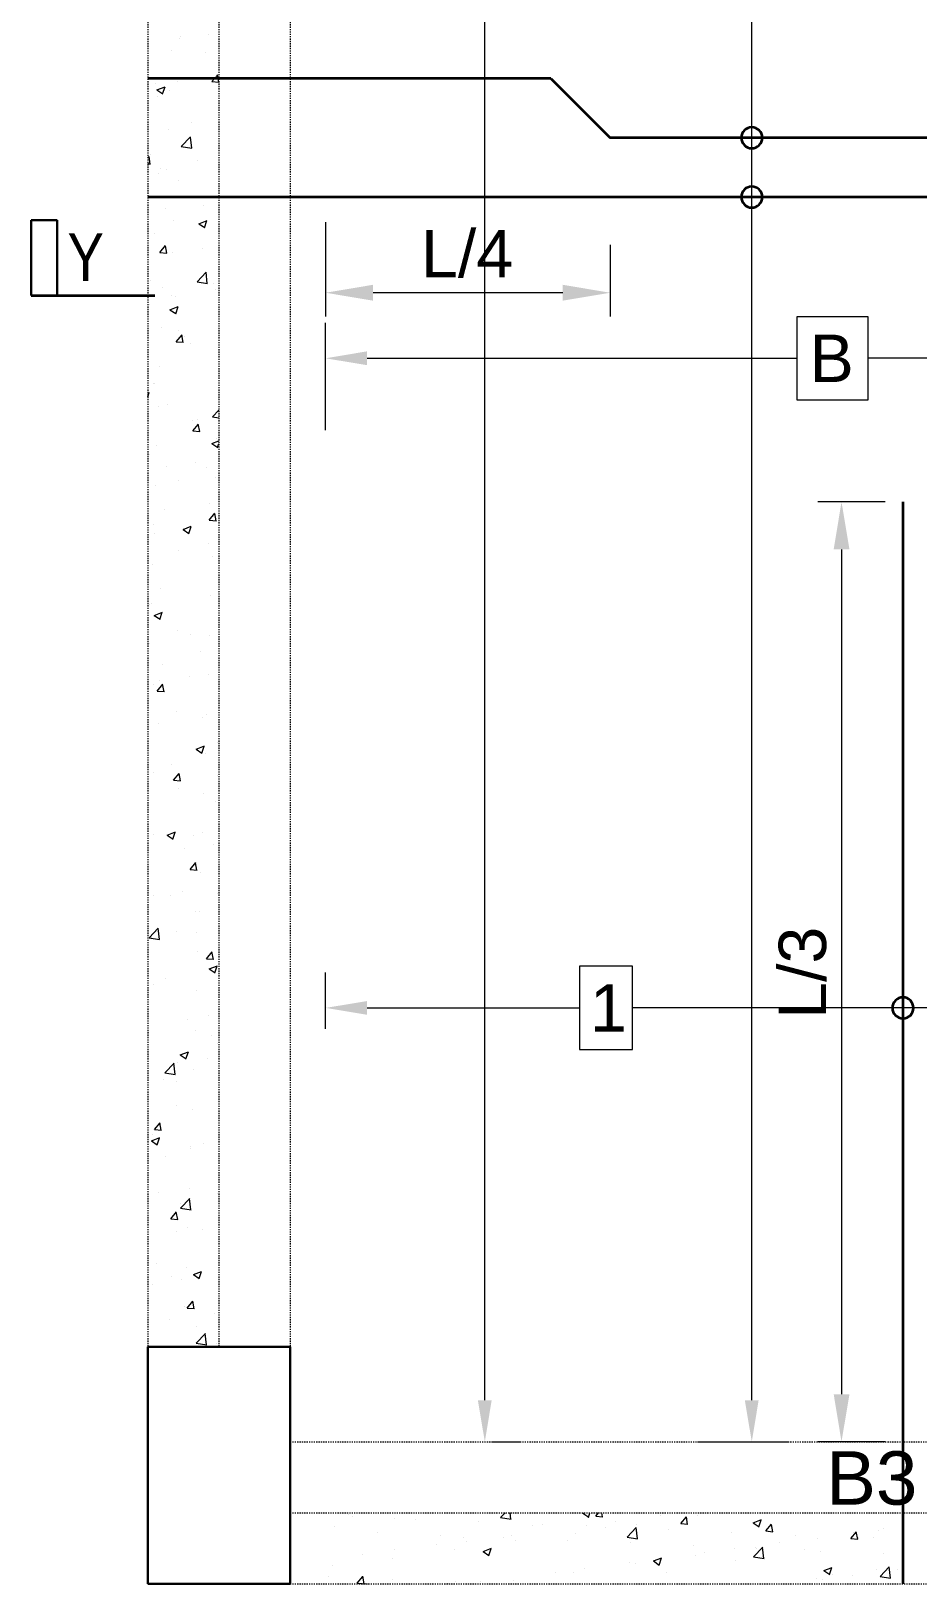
# Model space of a CAD drawing. Extents: x 52891 to 66536, y -48165 to -44533.
# Drawn here: x 65321.5 to 65396.3, y -45018.4 to -44887.4 of the extents above; entities that cross this region are included whole.
import ezdxf

# ---------------------------------------------------------------- set-up
doc = ezdxf.new("R2010")
doc.units = 0
doc.header["$MEASUREMENT"] = 0
doc.linetypes.add('DASHED2', pattern=[9.525, 6.35, -3.175])
doc.linetypes.add('HDR', pattern=[0.36, 0.1, -0.075, 0.11, -0.075])
for name, color, linetype, lineweight in [('beam', 20, 'DASHED2', 13), ('COLUMN', 1, 'Continuous', 40), ('DIM', 8, 'Continuous', 13), ('HA', 250, 'Continuous', 15), ('ROD', 1, 'Continuous', 35), ('TEXT 01', 7, 'Continuous', 13), ('WIN', 4, 'Continuous', 13)]:
    doc.layers.add(name, color=color, linetype=linetype, lineweight=lineweight)
doc.layers.add('PEN2', color=1, linetype='Continuous')
doc.styles.add('1-8', font='arial.ttf')
doc.styles.add('Arial', font='arial.ttf')
doc.styles.add('Ashraf', font='ARIALN.TTF')
doc.styles.add('DEA', font='arial.ttf')

# ---------------------------------------------------------------- blocks, each defined once
blk = doc.blocks.new('fgfg')
at = {"layer": 'COLUMN', "lineweight": 30}
for p, q in [((506108.63, -55076.11), (506088.63, -55076.11)), ((506088.63, -55076.11), (506088.63, -55088.11)), ((506108.63, -55088.11), (506108.63, -55076.11)), ((506088.63, -55088.11), (506108.63, -55088.11))]:
    blk.add_line(p, q, dxfattribs=at)

msp = doc.modelspace()

# ---------------------------------------------------------------- linework, layer by layer
at = {"layer": 'beam', "linetype": 'HDR', "lineweight": 20, "ltscale": 0.1}
for p, q in [((65331.37, -44776.67, -0.49), (65331.37, -45003.4, -0.49)), ((65343.37, -44776.67, -0.49), (65343.37, -44999.4, -0.49)), ((65343.37, -45006.4, -0.49), (65445.37, -45006.4, -0.49)), ((65343.37, -45018.4, -0.49), (65445.37, -45018.4, -0.49))]:
    msp.add_line(p, q, dxfattribs=at)
at = {"layer": 'DIM', "color": 253, "linetype": 'Continuous', "lineweight": 9}
for p, q in [((65359.8, -45002.9, -2.44), (65359.8, -44850.73, -2.44)), ((65382.32, -45002.9, -2.44), (65382.32, -44871.94, -2.44)), ((65392.13, -44911.54, -2.44), (65386.11, -44911.54, -2.44)), ((65386.11, -44911.54, -2.44), (65386.11, -44918.54, -2.44)), ((65392.13, -44918.54, -2.44), (65392.13, -44911.54, -2.44)), ((65346.37, -44921.1, -2.44), (65346.37, -44912.04, -2.44)), ((65349.87, -44915.04, -2.44), (65386.11, -44915.04, -2.44)), ((65438.87, -44915.04, -2.44), (65392.13, -44915.04, -2.44)), ((65386.11, -44918.54, -2.44), (65392.13, -44918.54, -2.44)), ((65372.26, -44966.31, -2.44), (65367.78, -44966.31, -2.44)), ((65367.78, -44966.31, -2.44), (65367.78, -44973.33, -2.44)), ((65372.26, -44973.33, -2.44), (65372.26, -44966.31, -2.44)), ((65346.37, -44971.59, -2.44), (65346.37, -44966.82, -2.44)), ((65349.87, -44969.82, -2.44), (65367.78, -44969.82, -2.44)), ((65438.87, -44969.82, -2.44), (65372.26, -44969.82, -2.44)), ((65367.78, -44973.33, -2.44), (65372.26, -44973.33, -2.44)), ((65360.43, -45006.4, -2.44), (65362.8, -45006.4, -2.44)), ((65377.74, -45006.4, -2.44), (65385.32, -45006.4, -2.44))]:
    msp.add_line(p, q, dxfattribs=at)
at = {"layer": 'DIM', "color": 252, "lineweight": 9}
for p, q in [((65346.37, -44903.55, -2.44), (65346.37, -44911.51, -2.44)), ((65370.37, -44905.47, -2.44), (65370.37, -44911.51, -2.44)), ((65366.37, -44909.51, -2.44), (65350.37, -44909.51, -2.44)), ((65393.57, -44927.15, -2.44), (65387.89, -44927.15, -2.44)), ((65389.89, -44931.15, -2.44), (65389.89, -45002.4, -2.44)), ((65393.57, -45006.4, -2.44), (65387.89, -45006.4, -2.44))]:
    msp.add_line(p, q, dxfattribs=at)
at = {"layer": 'DIM', "color": 252}
for points in [[(65350.37, -44908.84, -2.44), (65350.37, -44910.18, -2.44), (65346.37, -44909.51, -2.44)], [(65366.37, -44908.84, -2.44), (65366.37, -44910.18, -2.44), (65370.37, -44909.51, -2.44)], [(65389.23, -44931.15, -2.44), (65390.56, -44931.15, -2.44), (65389.89, -44927.15, -2.44)], [(65389.23, -45002.4, -2.44), (65390.56, -45002.4, -2.44), (65389.89, -45006.4, -2.44)]]:
    msp.add_solid(points, dxfattribs=at)
at = {"layer": 'DIM', "color": 253, "linetype": 'Continuous'}
for points in [[(65349.87, -44914.45, -2.44), (65349.87, -44915.62, -2.44), (65346.37, -44915.04, -2.44)], [(65349.87, -44969.24, -2.44), (65349.87, -44970.4, -2.44), (65346.37, -44969.82, -2.44)], [(65359.21, -45002.9, -2.44), (65360.38, -45002.9, -2.44), (65359.8, -45006.4, -2.44)], [(65381.73, -45002.9, -2.44), (65382.9, -45002.9, -2.44), (65382.32, -45006.4, -2.44)]]:
    msp.add_solid(points, dxfattribs=at)
at = {"layer": 'HA', "ltscale": 0.1}
for p, q in [((65334, -44888.06, -0.49), (65334, -44888.06, -0.49)), ((65334.14, -44887.9, -0.49), (65334.14, -44887.9, -0.49)), ((65336.51, -44887.73, -0.49), (65336.51, -44887.73, -0.49)), ((65333.34, -44889.11, -0.49), (65333.34, -44889.11, -0.49)), ((65336.25, -44889.24, -0.49), (65336.25, -44889.24, -0.49)), ((65331.37, -44892, -0.49), (65331.37, -44892, -0.49)), ((65331.99, -44891.86, -0.49), (65331.99, -44891.86, -0.49)), ((65333.88, -44891.67, -0.49), (65333.88, -44891.67, -0.49)), ((65336.78, -44891.7, -0.49), (65337.27, -44891.13, -0.49)), ((65336.78, -44891.7, -0.49), (65337.37, -44891.75, -0.49)), ((65337.37, -44891.76, -0.49), (65337.25, -44891.14, -0.49)), ((65332.13, -44892.41, -0.49), (65332.83, -44892.14, -0.49)), ((65332.13, -44892.41, -0.49), (65332.63, -44892.74, -0.49)), ((65332.15, -44892.98, -0.49), (65332.15, -44892.98, -0.49)), ((65332.62, -44892.75, -0.49), (65332.82, -44892.15, -0.49)), ((65333.22, -44892.44, -0.49), (65333.22, -44892.44, -0.49)), ((65333.1, -44895.77, -0.49), (65333.1, -44895.77, -0.49)), ((65335.03, -44895.12, -0.49), (65335.03, -44895.12, -0.49)), ((65334.19, -44897.18, -0.49), (65334.97, -44896.37, -0.49)), ((65334.19, -44897.18, -0.49), (65335.08, -44897.32, -0.49)), ((65335.07, -44897.33, -0.49), (65334.96, -44896.38, -0.49)), ((65331.37, -44898.15, -0.49), (65331.48, -44898.02, -0.49)), ((65331.37, -44898.63, -0.49), (65331.6, -44898.65, -0.49)), ((65331.58, -44898.66, -0.49), (65331.47, -44898.03, -0.49)), ((65331.58, -44897.83, -0.49), (65331.58, -44897.83, -0.49)), ((65335.54, -44898.32, -0.49), (65335.54, -44898.32, -0.49)), ((65332.31, -44899.44, -0.49), (65332.31, -44899.44, -0.49)), ((65332.4, -44899.06, -0.49), (65332.4, -44899.06, -0.49)), ((65332.97, -44899.1, -0.49), (65332.97, -44899.1, -0.49)), ((65333.98, -44900.02, -0.49), (65333.98, -44900.02, -0.49)), ((65332.85, -44902.43, -0.49), (65332.85, -44902.43, -0.49)), ((65336.09, -44902.18, -0.49), (65336.09, -44902.18, -0.49)), ((65333.55, -44903.4, -0.49), (65333.55, -44903.4, -0.49)), ((65335.67, -44903.69, -0.49), (65336.37, -44903.42, -0.49)), ((65335.67, -44903.69, -0.49), (65336.17, -44904.02, -0.49)), ((65336.15, -44904.03, -0.49), (65336.35, -44903.43, -0.49)), ((65331.96, -44904.52, -0.49), (65331.96, -44904.52, -0.49)), ((65332.39, -44906.12, -0.49), (65332.87, -44905.54, -0.49)), ((65332.39, -44906.12, -0.49), (65332.98, -44906.17, -0.49)), ((65332.73, -44905.76, -0.49), (65332.73, -44905.76, -0.49)), ((65332.97, -44906.18, -0.49), (65332.86, -44905.55, -0.49)), ((65333.46, -44906.12, -0.49), (65333.46, -44906.12, -0.49)), ((65335.96, -44905.79, -0.49), (65335.96, -44905.79, -0.49)), ((65335.52, -44908.58, -0.49), (65336.3, -44907.77, -0.49)), ((65336.39, -44908.72, -0.49), (65336.28, -44907.77, -0.49)), ((65331.61, -44908.51, -0.49), (65331.61, -44908.51, -0.49)), ((65332.61, -44909.08, -0.49), (65332.61, -44909.08, -0.49)), ((65335.52, -44908.58, -0.49), (65336.41, -44908.72, -0.49)), ((65336.94, -44908.74, -0.49), (65336.94, -44908.74, -0.49)), ((65333.33, -44909.74, -0.49), (65333.33, -44909.74, -0.49)), ((65333.72, -44909.86, -0.49), (65333.72, -44909.86, -0.49)), ((65337.12, -44909.24, -0.49), (65337.12, -44909.24, -0.49)), ((65331.55, -44910.49, -0.49), (65331.55, -44910.49, -0.49)), ((65333.24, -44910.94, -0.49), (65333.94, -44910.67, -0.49)), ((65333.24, -44910.94, -0.49), (65333.73, -44911.27, -0.49)), ((65333.72, -44911.28, -0.49), (65333.92, -44910.68, -0.49)), ((65332.49, -44912.41, -0.49), (65332.49, -44912.41, -0.49)), ((65333.95, -44912.68, -0.49), (65333.95, -44912.68, -0.49)), ((65333.77, -44913.64, -0.49), (65334.26, -44913.06, -0.49)), ((65333.77, -44913.64, -0.49), (65334.37, -44913.69, -0.49)), ((65334.36, -44913.7, -0.49), (65334.24, -44913.07, -0.49)), ((65334.48, -44913.18, -0.49), (65334.48, -44913.18, -0.49)), ((65334.96, -44913.82, -0.49), (65334.96, -44913.82, -0.49)), ((65332.37, -44915.74, -0.49), (65332.37, -44915.74, -0.49)), ((65331.37, -44917.97, -0.49), (65331.5, -44917.92, -0.49)), ((65331.37, -44918.28, -0.49), (65331.49, -44917.93, -0.49)), ((65331.85, -44917.13, -0.49), (65331.85, -44917.13, -0.49)), ((65331.93, -44917.18, -0.49), (65331.93, -44917.18, -0.49)), ((65332.25, -44919.07, -0.49), (65332.25, -44919.07, -0.49)), ((65333.01, -44918.93, -0.49), (65333.01, -44918.93, -0.49)), ((65336.84, -44919.97, -0.49), (65337.37, -44919.42, -0.49)), ((65337.3, -44918.43, -0.49), (65337.3, -44918.43, -0.49)), ((65335.12, -44920.27, -0.49), (65335.12, -44920.27, -0.49)), ((65335.16, -44921.16, -0.49), (65335.64, -44920.59, -0.49)), ((65335.54, -44920.24, -0.49), (65335.54, -44920.24, -0.49)), ((65335.75, -44921.22, -0.49), (65335.63, -44920.6, -0.49)), ((65336.84, -44919.97, -0.49), (65337.37, -44920.06, -0.49)), ((65335.16, -44921.16, -0.49), (65335.76, -44921.21, -0.49)), ((65336.77, -44922.22, -0.49), (65337.37, -44921.99, -0.49)), ((65337.17, -44921.76, -0.49), (65337.17, -44921.76, -0.49)), ((65337.25, -44922.56, -0.49), (65337.37, -44922.21, -0.49)), ((65337.35, -44922.15, -0.49), (65337.35, -44922.15, -0.49)), ((65331.52, -44923.15, -0.49), (65331.52, -44923.15, -0.49)), ((65332.12, -44922.4, -0.49), (65332.12, -44922.4, -0.49)), ((65336.77, -44922.22, -0.49), (65337.27, -44922.55, -0.49)), ((65332.91, -44924.18, -0.49), (65332.91, -44924.18, -0.49)), ((65335.41, -44923.85, -0.49), (65335.41, -44923.85, -0.49)), ((65336.36, -44924.24, -0.49), (65336.36, -44924.24, -0.49)), ((65332, -44925.73, -0.49), (65332, -44925.73, -0.49)), ((65333.92, -44925.35, -0.49), (65333.92, -44925.35, -0.49)), ((65337.05, -44925.09, -0.49), (65337.05, -44925.09, -0.49)), ((65336.57, -44927.3, -0.49), (65336.57, -44927.3, -0.49)), ((65332.78, -44927.8, -0.49), (65332.78, -44927.8, -0.49)), ((65336.55, -44928.68, -0.49), (65337.03, -44928.11, -0.49)), ((65336.55, -44928.68, -0.49), (65337.15, -44928.74, -0.49)), ((65336.93, -44928.42, -0.49), (65336.93, -44928.42, -0.49)), ((65337.13, -44928.74, -0.49), (65337.02, -44928.12, -0.49)), ((65331.88, -44929.06, -0.49), (65331.88, -44929.06, -0.49)), ((65331.9, -44929.85, -0.49), (65331.9, -44929.85, -0.49)), ((65334.34, -44929.47, -0.49), (65335.04, -44929.2, -0.49)), ((65334.34, -44929.47, -0.49), (65334.84, -44929.8, -0.49)), ((65334.41, -44929.35, -0.49), (65334.41, -44929.35, -0.49)), ((65334.82, -44929.81, -0.49), (65335.02, -44929.21, -0.49)), ((65333.94, -44931.24, -0.49), (65333.94, -44931.24, -0.49)), ((65336.52, -44930.69, -0.49), (65336.52, -44930.69, -0.49)), ((65331.76, -44932.39, -0.49), (65331.76, -44932.39, -0.49)), ((65336.81, -44931.75, -0.49), (65336.81, -44931.75, -0.49)), ((65332.42, -44934.43, -0.49), (65332.42, -44934.43, -0.49)), ((65336.69, -44935.08, -0.49), (65336.69, -44935.08, -0.49)), ((65337.32, -44934.81, -0.49), (65337.32, -44934.81, -0.49)), ((65331.49, -44935.81, -0.49), (65331.49, -44935.81, -0.49)), ((65331.64, -44935.72, -0.49), (65331.64, -44935.72, -0.49)), ((65331.9, -44936.72, -0.49), (65332.6, -44936.45, -0.49)), ((65332.39, -44937.06, -0.49), (65332.59, -44936.46, -0.49)), ((65331.9, -44936.72, -0.49), (65332.4, -44937.05, -0.49)), ((65331.52, -44939.05, -0.49), (65331.52, -44939.05, -0.49)), ((65333.89, -44938.01, -0.49), (65333.89, -44938.01, -0.49)), ((65334.99, -44938.3, -0.49), (65334.99, -44938.3, -0.49)), ((65336.57, -44938.41, -0.49), (65336.57, -44938.41, -0.49)), ((65335.81, -44939.77, -0.49), (65335.81, -44939.77, -0.49)), ((65332.58, -44940.89, -0.49), (65332.58, -44940.89, -0.49)), ((65336.45, -44941.73, -0.49), (65336.45, -44941.73, -0.49)), ((65331.39, -44942.37, -0.49), (65331.39, -44942.37, -0.49)), ((65331.87, -44942.51, -0.49), (65331.87, -44942.51, -0.49)), ((65332.15, -44943.1, -0.49), (65332.63, -44942.52, -0.49)), ((65332.15, -44943.1, -0.49), (65332.75, -44943.15, -0.49)), ((65332.36, -44942.24, -0.49), (65332.36, -44942.24, -0.49)), ((65332.74, -44943.16, -0.49), (65332.62, -44942.53, -0.49)), ((65334.86, -44941.91, -0.49), (65334.86, -44941.91, -0.49)), ((65333.82, -44944.85, -0.49), (65333.82, -44944.85, -0.49)), ((65336.02, -44945.36, -0.49), (65336.02, -44945.36, -0.49)), ((65336.32, -44945.06, -0.49), (65336.32, -44945.06, -0.49)), ((65332.23, -44945.86, -0.49), (65332.23, -44945.86, -0.49)), ((65335.44, -44948, -0.49), (65336.14, -44947.73, -0.49)), ((65335.44, -44948, -0.49), (65335.94, -44948.33, -0.49)), ((65335.92, -44948.34, -0.49), (65336.13, -44947.74, -0.49)), ((65336.2, -44948.39, -0.49), (65336.2, -44948.39, -0.49)), ((65337.29, -44947.48, -0.49), (65337.29, -44947.48, -0.49)), ((65331.46, -44948.48, -0.49), (65331.46, -44948.48, -0.49)), ((65333.39, -44949.3, -0.49), (65333.39, -44949.3, -0.49)), ((65331.87, -44949.96, -0.49), (65331.87, -44949.96, -0.49)), ((65333.54, -44950.62, -0.49), (65334.02, -44950.05, -0.49)), ((65333.54, -44950.62, -0.49), (65334.14, -44950.67, -0.49)), ((65333.86, -44950.67, -0.49), (65333.86, -44950.67, -0.49)), ((65334.12, -44950.68, -0.49), (65334.01, -44950.06, -0.49)), ((65337.21, -44950.19, -0.49), (65337.21, -44950.19, -0.49)), ((65333.98, -44951.3, -0.49), (65333.98, -44951.3, -0.49)), ((65336.08, -44951.72, -0.49), (65336.08, -44951.72, -0.49)), ((65337.08, -44952.42, -0.49), (65337.08, -44952.42, -0.49)), ((65331.85, -44955.17, -0.49), (65331.85, -44955.17, -0.49)), ((65333.01, -44955.25, -0.49), (65333.71, -44954.98, -0.49)), ((65333.01, -44955.25, -0.49), (65333.5, -44955.58, -0.49)), ((65333.49, -44955.59, -0.49), (65333.69, -44954.99, -0.49)), ((65335.22, -44955.27, -0.49), (65335.22, -44955.27, -0.49)), ((65335.96, -44955.05, -0.49), (65335.96, -44955.05, -0.49)), ((65336.95, -44956.03, -0.49), (65336.95, -44956.03, -0.49)), ((65334.44, -44956.36, -0.49), (65334.44, -44956.36, -0.49)), ((65334.93, -44958.14, -0.49), (65335.41, -44957.57, -0.49)), ((65334.93, -44958.14, -0.49), (65335.52, -44958.2, -0.49)), ((65335.51, -44958.2, -0.49), (65335.39, -44957.58, -0.49)), ((65335.84, -44958.38, -0.49), (65335.84, -44958.38, -0.49)), ((65334.32, -44959.97, -0.49), (65334.32, -44959.97, -0.49)), ((65337.26, -44960.14, -0.49), (65337.26, -44960.14, -0.49)), ((65331.43, -44961.14, -0.49), (65331.43, -44961.14, -0.49)), ((65331.81, -44960.3, -0.49), (65331.81, -44960.3, -0.49)), ((65333.28, -44960.38, -0.49), (65333.28, -44960.38, -0.49)), ((65335.38, -44961.72, -0.49), (65335.38, -44961.72, -0.49)), ((65335.72, -44961.71, -0.49), (65335.72, -44961.71, -0.49)), ((65331.47, -44963.91, -0.49), (65332.25, -44963.09, -0.49)), ((65331.47, -44963.91, -0.49), (65332.36, -44964.04, -0.49)), ((65331.69, -44963.92, -0.49), (65331.69, -44963.92, -0.49)), ((65332.35, -44964.05, -0.49), (65332.24, -44963.1, -0.49)), ((65333.83, -44963.34, -0.49), (65333.83, -44963.34, -0.49)), ((65335.47, -44963.42, -0.49), (65335.47, -44963.42, -0.49)), ((65335.59, -44965.04, -0.49), (65335.59, -44965.04, -0.49)), ((65336.31, -44965.67, -0.49), (65336.8, -44965.09, -0.49)), ((65336.9, -44965.73, -0.49), (65336.78, -44965.1, -0.49)), ((65336.31, -44965.67, -0.49), (65336.91, -44965.72, -0.49)), ((65336.54, -44966.53, -0.49), (65337.24, -44966.26, -0.49)), ((65336.54, -44966.53, -0.49), (65337.04, -44966.86, -0.49)), ((65336.62, -44965.69, -0.49), (65336.62, -44965.69, -0.49)), ((65337.03, -44966.87, -0.49), (65337.23, -44966.27, -0.49)), ((65331.82, -44967.84, -0.49), (65331.82, -44967.84, -0.49)), ((65332.84, -44967.36, -0.49), (65332.84, -44967.36, -0.49)), ((65335.47, -44968.37, -0.49), (65335.47, -44968.37, -0.49)), ((65336.53, -44970.48, -0.49), (65336.53, -44970.48, -0.49)), ((65331.45, -44971.92, -0.49), (65331.45, -44971.92, -0.49)), ((65334.68, -44970.8, -0.49), (65334.68, -44970.8, -0.49)), ((65335.35, -44971.69, -0.49), (65335.35, -44971.69, -0.49)), ((65336.78, -44972.14, -0.49), (65336.78, -44972.14, -0.49)), ((65337.23, -44972.8, -0.49), (65337.23, -44972.8, -0.49)), ((65331.4, -44973.8, -0.49), (65331.4, -44973.8, -0.49)), ((65332.8, -44975.3, -0.49), (65333.58, -44974.49, -0.49)), ((65333.68, -44975.44, -0.49), (65333.57, -44974.49, -0.49)), ((65333.9, -44974.42, -0.49), (65333.9, -44974.42, -0.49)), ((65334.11, -44973.78, -0.49), (65334.81, -44973.51, -0.49)), ((65334.11, -44973.78, -0.49), (65334.61, -44974.11, -0.49)), ((65334.59, -44974.12, -0.49), (65334.8, -44973.52, -0.49)), ((65336.4, -44974.09, -0.49), (65336.4, -44974.09, -0.49)), ((65332.69, -44975.88, -0.49), (65332.69, -44975.88, -0.49)), ((65332.8, -44975.3, -0.49), (65333.69, -44975.44, -0.49)), ((65335.23, -44975.02, -0.49), (65335.23, -44975.02, -0.49)), ((65333.8, -44976, -0.49), (65333.8, -44976, -0.49)), ((65333.77, -44978.04, -0.49), (65333.77, -44978.04, -0.49)), ((65335.11, -44978.35, -0.49), (65335.11, -44978.35, -0.49)), ((65331.92, -44980.08, -0.49), (65332.4, -44979.51, -0.49)), ((65332.5, -44980.14, -0.49), (65332.38, -44979.52, -0.49)), ((65331.68, -44981.03, -0.49), (65332.38, -44980.76, -0.49)), ((65331.68, -44981.03, -0.49), (65332.17, -44981.36, -0.49)), ((65331.79, -44980.5, -0.49), (65331.79, -44980.5, -0.49)), ((65331.92, -44980.08, -0.49), (65332.51, -44980.13, -0.49)), ((65332.16, -44981.37, -0.49), (65332.36, -44980.77, -0.49)), ((65332.85, -44982.33, -0.49), (65332.85, -44982.33, -0.49)), ((65334.93, -44981.48, -0.49), (65334.93, -44981.48, -0.49)), ((65334.99, -44981.68, -0.49), (65334.99, -44981.68, -0.49)), ((65336.08, -44981.22, -0.49), (65336.08, -44981.22, -0.49)), ((65334.86, -44985.01, -0.49), (65334.86, -44985.01, -0.49)), ((65332.3, -44985.42, -0.49), (65332.3, -44985.42, -0.49)), ((65334.09, -44986.3, -0.49), (65334.09, -44986.3, -0.49)), ((65334.13, -44986.7, -0.49), (65334.91, -44985.89, -0.49)), ((65335, -44986.84, -0.49), (65334.89, -44985.89, -0.49)), ((65337.21, -44985.47, -0.49), (65337.21, -44985.47, -0.49)), ((65331.37, -44986.47, -0.49), (65331.37, -44986.47, -0.49)), ((65333.3, -44987.6, -0.49), (65333.79, -44987.03, -0.49)), ((65333.3, -44987.6, -0.49), (65333.9, -44987.66, -0.49)), ((65333.89, -44987.66, -0.49), (65333.77, -44987.04, -0.49)), ((65334.13, -44986.7, -0.49), (65335.02, -44986.84, -0.49)), ((65333.77, -44988.66, -0.49), (65333.77, -44988.66, -0.49)), ((65334.74, -44988.34, -0.49), (65334.74, -44988.34, -0.49)), ((65335.98, -44988.54, -0.49), (65335.98, -44988.54, -0.49)), ((65332.14, -44991.41, -0.49), (65332.14, -44991.41, -0.49)), ((65333.35, -44992.48, -0.49), (65333.35, -44992.48, -0.49)), ((65334.25, -44992.75, -0.49), (65334.25, -44992.75, -0.49)), ((65334.62, -44991.67, -0.49), (65334.62, -44991.67, -0.49)), ((65335.21, -44992.31, -0.49), (65335.91, -44992.04, -0.49)), ((65335.21, -44992.31, -0.49), (65335.71, -44992.64, -0.49)), ((65335.7, -44992.65, -0.49), (65335.9, -44992.05, -0.49)), ((65335.85, -44992.15, -0.49), (65335.85, -44992.15, -0.49)), ((65331.76, -44993.16, -0.49), (65331.76, -44993.16, -0.49)), ((65334.5, -44995, -0.49), (65334.5, -44995, -0.49)), ((65334.69, -44995.13, -0.49), (65335.17, -44994.55, -0.49)), ((65334.69, -44995.13, -0.49), (65335.29, -44995.18, -0.49)), ((65335.28, -44995.19, -0.49), (65335.16, -44994.56, -0.49)), ((65333.22, -44996.1, -0.49), (65333.22, -44996.1, -0.49)), ((65335.49, -44996.72, -0.49), (65335.49, -44996.72, -0.49)), ((65337.01, -44995.6, -0.49), (65337.01, -44995.6, -0.49)), ((65335.45, -44998.09, -0.49), (65336.23, -44997.28, -0.49)), ((65335.45, -44998.09, -0.49), (65336.34, -44998.23, -0.49)), ((65336.33, -44998.24, -0.49), (65336.22, -44997.29, -0.49)), ((65337.18, -44998.13, -0.49), (65337.18, -44998.13, -0.49)), ((65334.38, -44998.33, -0.49), (65334.38, -44998.33, -0.49)), ((65348.28, -45012.5, -0.49), (65348.28, -45012.5, -0.49)), ((65361.12, -45012.8, -0.49), (65361.51, -45012.4, -0.49)), ((65362, -45012.94, -0.49), (65361.93, -45012.4, -0.49)), ((65368.06, -45012.44, -0.49), (65368.17, -45012.4, -0.49)), ((65368.06, -45012.44, -0.49), (65368.56, -45012.77, -0.49)), ((65368.54, -45012.78, -0.49), (65368.67, -45012.4, -0.49)), ((65369.16, -45012.68, -0.49), (65369.39, -45012.4, -0.49)), ((65369.74, -45012.74, -0.49), (65369.68, -45012.4, -0.49)), ((65369.69, -45012.48, -0.49), (65369.69, -45012.48, -0.49)), ((65347.1, -45013.52, -0.49), (65347.1, -45013.52, -0.49)), ((65348.62, -45012.7, -0.49), (65348.62, -45012.7, -0.49)), ((65352.15, -45012.88, -0.49), (65352.15, -45012.88, -0.49)), ((65353.96, -45012.92, -0.49), (65353.96, -45012.92, -0.49)), ((65359.3, -45013.15, -0.49), (65359.3, -45013.15, -0.49)), ((65361.12, -45012.8, -0.49), (65362.01, -45012.94, -0.49)), ((65363.86, -45013.48, -0.49), (65363.86, -45013.48, -0.49)), ((65364.63, -45013.37, -0.49), (65364.63, -45013.37, -0.49)), ((65368.36, -45013.45, -0.49), (65368.36, -45013.45, -0.49)), ((65369.16, -45012.68, -0.49), (65369.75, -45012.73, -0.49)), ((65369.97, -45013.6, -0.49), (65369.97, -45013.6, -0.49)), ((65370.86, -45013.12, -0.49), (65370.86, -45013.12, -0.49)), ((65371.8, -45014.46, -0.49), (65372.57, -45013.64, -0.49)), ((65372.67, -45014.6, -0.49), (65372.56, -45013.65, -0.49)), ((65372.6, -45013.36, -0.49), (65372.6, -45013.36, -0.49)), ((65374.65, -45012.62, -0.49), (65374.65, -45012.62, -0.49)), ((65375.31, -45013.83, -0.49), (65375.31, -45013.83, -0.49)), ((65376.33, -45013.31, -0.49), (65376.81, -45012.73, -0.49)), ((65376.33, -45013.31, -0.49), (65376.93, -45013.36, -0.49)), ((65376.91, -45013.37, -0.49), (65376.8, -45012.74, -0.49)), ((65377.74, -45012.66, -0.49), (65377.74, -45012.66, -0.49)), ((65382.43, -45013.24, -0.49), (65383.13, -45012.97, -0.49)), ((65382.43, -45013.24, -0.49), (65382.93, -45013.57, -0.49)), ((65382.91, -45013.58, -0.49), (65383.12, -45012.98, -0.49)), ((65383.5, -45013.93, -0.49), (65383.98, -45013.36, -0.49)), ((65384.09, -45014, -0.49), (65383.97, -45013.37, -0.49)), ((65393.45, -45013.75, -0.49), (65393.45, -45013.75, -0.49)), ((65350.73, -45014.04, -0.49), (65350.73, -45014.04, -0.49)), ((65355.75, -45015.11, -0.49), (65355.75, -45015.11, -0.49)), ((65356.07, -45014.27, -0.49), (65356.07, -45014.27, -0.49)), ((65358.03, -45014.48, -0.49), (65358.03, -45014.48, -0.49)), ((65358.26, -45014.78, -0.49), (65358.26, -45014.78, -0.49)), ((65361.41, -45014.49, -0.49), (65361.41, -45014.49, -0.49)), ((65362.04, -45014.28, -0.49), (65362.04, -45014.28, -0.49)), ((65362.36, -45014.75, -0.49), (65362.36, -45014.75, -0.49)), ((65366.74, -45014.72, -0.49), (65366.74, -45014.72, -0.49)), ((65367.41, -45014.11, -0.49), (65367.41, -45014.11, -0.49)), ((65371.8, -45014.46, -0.49), (65372.68, -45014.59, -0.49)), ((65372.08, -45014.94, -0.49), (65372.08, -45014.94, -0.49)), ((65377.42, -45015.17, -0.49), (65377.42, -45015.17, -0.49)), ((65380.65, -45014.05, -0.49), (65380.65, -45014.05, -0.49)), ((65383.5, -45013.93, -0.49), (65384.1, -45013.99, -0.49)), ((65384.63, -45014.91, -0.49), (65384.63, -45014.91, -0.49)), ((65385.99, -45014.28, -0.49), (65385.99, -45014.28, -0.49)), ((65387.86, -45014.6, -0.49), (65387.86, -45014.6, -0.49)), ((65390.67, -45014.56, -0.49), (65391.16, -45013.99, -0.49)), ((65390.67, -45014.56, -0.49), (65391.27, -45014.61, -0.49)), ((65390.94, -45014.08, -0.49), (65390.94, -45014.08, -0.49)), ((65391.26, -45014.62, -0.49), (65391.14, -45014, -0.49)), ((65391.33, -45014.5, -0.49), (65391.33, -45014.5, -0.49)), ((65392.6, -45014.44, -0.49), (65392.6, -45014.44, -0.49)), ((65392.99, -45013.89, -0.49), (65392.99, -45013.89, -0.49)), ((65349.44, -45015.94, -0.49), (65349.44, -45015.94, -0.49)), ((65352.03, -45016.21, -0.49), (65352.03, -45016.21, -0.49)), ((65352.19, -45015.49, -0.49), (65352.19, -45015.49, -0.49)), ((65357.22, -45015.46, -0.49), (65357.22, -45015.46, -0.49)), ((65359.66, -45015.66, -0.49), (65360.36, -45015.39, -0.49)), ((65359.66, -45015.66, -0.49), (65360.15, -45016, -0.49)), ((65360.14, -45016.01, -0.49), (65360.34, -45015.4, -0.49)), ((65374.03, -45016.46, -0.49), (65374.73, -45016.19, -0.49)), ((65374.03, -45016.46, -0.49), (65374.52, -45016.8, -0.49)), ((65374.51, -45016.81, -0.49), (65374.71, -45016.2, -0.49)), ((65377.61, -45015.99, -0.49), (65377.61, -45015.99, -0.49)), ((65378.34, -45015.74, -0.49), (65378.34, -45015.74, -0.49)), ((65380.84, -45015.41, -0.49), (65380.84, -45015.41, -0.49)), ((65380.94, -45016.45, -0.49), (65380.94, -45016.45, -0.49)), ((65382.47, -45016.11, -0.49), (65383.25, -45015.3, -0.49)), ((65382.47, -45016.11, -0.49), (65383.36, -45016.25, -0.49)), ((65382.66, -45015.35, -0.49), (65382.66, -45015.35, -0.49)), ((65382.76, -45015.39, -0.49), (65382.76, -45015.39, -0.49)), ((65383.34, -45016.25, -0.49), (65383.23, -45015.3, -0.49)), ((65386.77, -45015.45, -0.49), (65386.77, -45015.45, -0.49)), ((65388.1, -45015.62, -0.49), (65388.1, -45015.62, -0.49)), ((65393.43, -45015.85, -0.49), (65393.43, -45015.85, -0.49)), ((65346.63, -45017.78, -0.49), (65346.63, -45017.78, -0.49)), ((65346.98, -45016.85, -0.49), (65346.98, -45016.85, -0.49)), ((65349.03, -45018.32, -0.49), (65349.5, -45017.76, -0.49)), ((65349.61, -45018.38, -0.49), (65349.5, -45017.75, -0.49)), ((65365.73, -45017.4, -0.49), (65365.73, -45017.4, -0.49)), ((65367.29, -45017.44, -0.49), (65367.29, -45017.44, -0.49)), ((65368.23, -45017.07, -0.49), (65368.23, -45017.07, -0.49)), ((65372.02, -45016.57, -0.49), (65372.02, -45016.57, -0.49)), ((65372.48, -45016.69, -0.49), (65372.48, -45016.69, -0.49)), ((65375.11, -45017.45, -0.49), (65375.11, -45017.45, -0.49)), ((65388.4, -45017.26, -0.49), (65389.1, -45017, -0.49)), ((65388.4, -45017.26, -0.49), (65388.9, -45017.6, -0.49)), ((65388.88, -45017.61, -0.49), (65389.08, -45017, -0.49)), ((65389.17, -45017.64, -0.49), (65389.17, -45017.64, -0.49)), ((65390.81, -45017.69, -0.49), (65390.81, -45017.69, -0.49)), ((65392.87, -45017.22, -0.49), (65392.87, -45017.22, -0.49)), ((65393.14, -45017.77, -0.49), (65393.92, -45016.95, -0.49)), ((65393.14, -45017.77, -0.49), (65394.03, -45017.9, -0.49)), ((65394.01, -45017.91, -0.49), (65393.9, -45016.96, -0.49)), ((65394.6, -45017.19, -0.49), (65394.6, -45017.19, -0.49)), ((65395, -45016.64, -0.49), (65395, -45016.64, -0.49)), ((65349.03, -45018.32, -0.49), (65349.91, -45018.4, -0.49)), ((65351.97, -45018.01, -0.49), (65351.97, -45018.01, -0.49)), ((65356.66, -45018.4, -0.49), (65356.68, -45018.37, -0.49)), ((65356.67, -45018.4, -0.49), (65356.67, -45018.38, -0.49)), ((65357.31, -45018.23, -0.49), (65357.31, -45018.23, -0.49)), ((65359.41, -45018.23, -0.49), (65359.41, -45018.23, -0.49)), ((65362.23, -45018.08, -0.49), (65362.23, -45018.08, -0.49)), ((65387.74, -45017.93, -0.49), (65387.74, -45017.93, -0.49)), ((65388.31, -45018.02, -0.49), (65388.31, -45018.02, -0.49))]:
    msp.add_line(p, q, dxfattribs=at)
at = {"layer": 'ROD', "ltscale": 2}
for p, q in [((65365.37, -44891.44, -0.49), (65331.37, -44891.44, -1.23)), ((65365.37, -44891.44, -0.49), (65370.37, -44896.44, -0.49)), ((65418.37, -44896.44, -0.49), (65370.37, -44896.44, -0.49)), ((65457.37, -44901.44, -2.44), (65331.37, -44901.44, -2.44)), ((65395.07, -44927.15, -0.49), (65395.07, -45018.4, -2.11))]:
    msp.add_line(p, q, dxfattribs=at)
at = {"layer": 'ROD', "color": 3, "lineweight": 30}
for p, q in [((65323.71, -44903.4, -4.54), (65321.52, -44903.4, -4.54)), ((65321.52, -44903.4, -4.54), (65321.52, -44909.73, -4.54)), ((65323.71, -44909.73, -4.54), (65323.71, -44903.4, -4.54)), ((65321.52, -44909.73, -4.54), (65323.71, -44909.73, -4.54))]:
    msp.add_line(p, q, dxfattribs=at)
at = {"layer": 'ROD', "color": 2}
msp.add_line((65321.52, -44909.73, -4.54), (65331.95, -44909.73, -4.54), dxfattribs=at)
at = {"layer": 'ROD', "color": 4, "ltscale": 0.5}
for centre, start, end in [((65382.32, -44896.44, -2.44), 0, 180), ((65382.32, -44896.44, -2.44), 180, 0), ((65382.32, -44901.44, -2.44), 0, 180), ((65382.32, -44901.44, -2.44), 180, 0), ((65395.07, -44969.82, -2.44), 0, 180), ((65395.07, -44969.82, -2.44), 180, 0)]:
    msp.add_arc(centre, 0.887, start, end, dxfattribs=at)
at = {"layer": 'WIN', "linetype": 'HDR', "lineweight": 20, "ltscale": 0.1}
for p, q in [((65337.37, -44776.67, -0.49), (65337.37, -44998.4, -0.49)), ((65343.37, -45012.4, -0.49), (65445.37, -45012.4, -0.49))]:
    msp.add_line(p, q, dxfattribs=at)

# ---------------------------------------------------------------- block references
at = {"layer": 'PEN2', "rotation": 90}
msp.add_blockref('fgfg', (10255.26, -551107.03, -0.49), dxfattribs=at)

# ---------------------------------------------------------------- texts
at = {"layer": 'DIM'}
for s, style, p in [('Y', 'Ashraf', (65324.6, -44908.51, -4.54)), ('L/4', 'Arial', (65354.42, -44908.21, -2.44))]:
    msp.add_text(s, height=4, dxfattribs=dict(at, style=style)).set_placement(p)
at = {"layer": 'DIM', "color": 32, "style": 'DEA'}
for s, p in [('B', (65387.2, -44917.04, -2.44)), ('1', (65368.68, -44971.82, -2.44))]:
    msp.add_text(s, height=4, dxfattribs=at).set_placement(p)
at = {"layer": 'DIM', "style": 'Arial'}
msp.add_text('L/3', height=4, rotation=90, dxfattribs=at).set_placement((65388.59, -44970.74, -2.44))
at = {"layer": 'TEXT 01', "color": 90, "style": '1-8'}
msp.add_text('B3', height=4.5, dxfattribs=at).set_placement((65388.6, -45011.71, -0.49))

doc.saveas('drawing.dxf')
